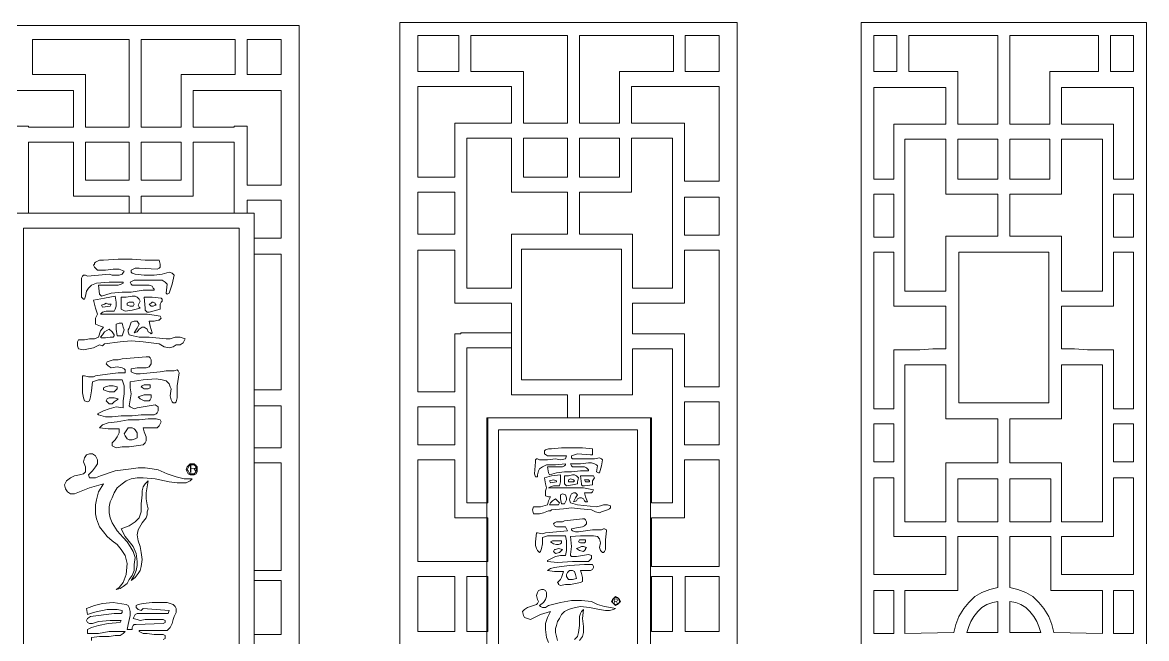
# Model space of a CAD drawing. Extents: x -66030 to 95157, y -13132 to 45879.
# Drawn here: x 32047 to 36445, y 34302 to 36712 of the extents above; entities that cross this region are included whole.
import ezdxf

# ---------------------------------------------------------------- set-up
doc = ezdxf.new("R2010")
doc.units = 0
doc.header["$LTSCALE"] = 100
doc.header["$MEASUREMENT"] = 0
doc.layers.get('0').update_dxf_attribs({"linetype": 'CONTINUOUS'})
doc.styles.add('WMF-Franklin Gothic Medium0', font='framd.ttf')

msp = doc.modelspace()

# ---------------------------------------------------------------- linework, layer by layer
at = {"lineweight": 0}
for points in [[(31808.9, 36700.6), (33129.2, 36700.6), (33129.2, 31868.9), (31808.9, 31868.9), (31808.9, 36700.6)], [(31808.9, 36700.6), (33129.2, 36700.6), (33129.2, 31868.9), (31808.9, 31868.9), (31808.9, 36700.6)], [(33523.7, 36712.3), (34843.9, 36712.3), (34843.9, 31880.6), (33523.7, 31880.6), (33523.7, 36712.3)], [(33523.7, 36712.3), (34843.9, 36712.3), (34843.9, 31880.6), (33523.7, 31880.6), (33523.7, 36712.3)], [(35328.2, 36712.3), (35468.8, 36712.3), (35609.4, 36712.3), (35746.2, 36712.3), (35886.8, 36712.3), (36027.4, 36712.3), (36164.1, 36712.3), (36304.7, 36712.3), (36445.3, 36712.3), (36445.3, 31868.9), (36394.5, 31868.9), (36394.5, 31868.9), (35886.8, 31868.9), (35886.8, 31868.9), (35379, 31868.9), (35379, 31868.9), (35328.2, 31868.9), (35328.2, 36712.3)], [(35328.2, 36712.3), (35468.8, 36712.3), (35609.4, 36712.3), (35746.2, 36712.3), (35886.8, 36712.3), (36027.4, 36712.3), (36164.1, 36712.3), (36304.7, 36712.3), (36445.3, 36712.3), (36445.3, 31868.9), (36394.5, 31868.9), (36394.5, 31868.9), (35886.8, 31868.9), (35886.8, 31868.9), (35379, 31868.9), (35379, 31868.9), (35328.2, 31868.9), (35328.2, 36712.3)], [(32086.3, 36645.9), (32086.3, 36509.2), (32293.3, 36509.2), (32293.3, 36446.7), (32293.3, 36446.7), (32293.3, 36302.2), (32465.1, 36302.2), (32465.1, 36645.9), (32086.3, 36645.9)], [(32512, 36645.9), (32512, 36302.2), (32668.3, 36302.2), (32668.3, 36481.9), (32668.3, 36481.9), (32668.3, 36509.2), (32879.2, 36509.2), (32879.2, 36645.9), (32512, 36645.9)], [(32926, 36645.9), (32926, 36509.2), (33058.9, 36509.2), (33058.9, 36645.9), (32926, 36645.9)], [(33594, 36520.9), (33754.1, 36520.9), (33754.1, 36661.6), (33594, 36661.6), (33594, 36520.9)], [(33594, 36520.9), (33754.1, 36520.9), (33754.1, 36661.6), (33594, 36661.6), (33594, 36520.9)], [(33801, 36661.6), (33801, 36520.9), (34008, 36520.9), (34008, 36462.3), (34008, 36462.3), (34008, 36317.8), (34179.9, 36317.8), (34179.9, 36661.6), (33801, 36661.6)], [(33801, 36661.6), (33801, 36520.9), (34008, 36520.9), (34008, 36462.3), (34008, 36462.3), (34008, 36317.8), (34179.9, 36317.8), (34179.9, 36661.6), (33801, 36661.6)], [(34226.7, 36661.6), (34226.7, 36317.8), (34383, 36317.8), (34383, 36497.5), (34383, 36497.5), (34383, 36520.9), (34593.9, 36520.9), (34593.9, 36661.6), (34226.7, 36661.6)], [(34226.7, 36661.6), (34226.7, 36317.8), (34383, 36317.8), (34383, 36497.5), (34383, 36497.5), (34383, 36520.9), (34593.9, 36520.9), (34593.9, 36661.6), (34226.7, 36661.6)], [(34640.8, 36661.6), (34640.8, 36520.9), (34773.6, 36520.9), (34773.6, 36661.6), (34640.8, 36661.6)], [(34640.8, 36661.6), (34640.8, 36520.9), (34773.6, 36520.9), (34773.6, 36661.6), (34640.8, 36661.6)], [(35379, 36661.6), (35379, 36520.9), (35468.8, 36520.9), (35468.8, 36661.6), (35379, 36661.6)], [(35515.7, 36661.6), (35515.7, 36520.9), (35707.1, 36520.9), (35707.1, 36458.4), (35707.1, 36458.4), (35707.1, 36313.9), (35863.3, 36313.9), (35863.3, 36661.6), (35515.7, 36661.6)], [(36257.8, 36661.6), (36257.8, 36520.9), (36066.4, 36520.9), (36066.4, 36458.4), (36066.4, 36458.4), (36066.4, 36313.9), (35910.2, 36313.9), (35910.2, 36661.6), (36257.8, 36661.6)], [(36394.5, 36520.9), (36394.5, 36661.6), (36304.7, 36661.6), (36304.7, 36520.9), (36394.5, 36520.9)], [(33594, 36106.9), (33738.5, 36106.9), (33738.5, 36317.8), (33785.4, 36317.8), (33785.4, 36317.8), (33961.1, 36317.8), (33961.1, 36462.3), (33594, 36462.3), (33594, 36106.9)], [(33594, 36106.9), (33738.5, 36106.9), (33738.5, 36317.8), (33785.4, 36317.8), (33785.4, 36317.8), (33961.1, 36317.8), (33961.1, 36462.3), (33594, 36462.3), (33594, 36106.9)], [(34773.6, 36462.3), (34429.8, 36462.3), (34429.8, 36317.8), (34590, 36317.8), (34590, 36317.8), (34636.9, 36317.8), (34636.9, 36091.3), (34773.6, 36091.3), (34773.6, 36462.3)], [(34773.6, 36462.3), (34429.8, 36462.3), (34429.8, 36317.8), (34590, 36317.8), (34590, 36317.8), (34636.9, 36317.8), (34636.9, 36091.3), (34773.6, 36091.3), (34773.6, 36462.3)], [(31879.2, 36095.2), (32023.8, 36095.2), (32023.8, 36306.1), (32070.6, 36306.1), (32070.6, 36302.2), (32246.4, 36302.2), (32246.4, 36446.7), (31879.2, 36446.7), (31879.2, 36095.2)], [(33058.9, 36446.7), (32715.1, 36446.7), (32715.1, 36302.2), (32875.3, 36302.2), (32875.3, 36306.1), (32926, 36306.1), (32926, 36075.7), (33058.9, 36075.7), (33058.9, 36446.7)], [(35379, 36458.4), (35379, 36099.1), (35457.1, 36099.1), (35457.1, 36313.9), (35660.2, 36313.9), (35660.2, 36458.4), (35379, 36458.4)], [(36394.5, 36099.1), (36394.5, 36458.4), (36113.3, 36458.4), (36113.3, 36313.9), (36316.4, 36313.9), (36316.4, 36099.1), (36394.5, 36099.1)], [(32070.6, 35966.3), (32465.1, 35966.3), (32465.1, 36032.7), (32246.4, 36032.7), (32246.4, 36095.2), (32246.4, 36095.2), (32246.4, 36243.6), (32070.6, 36243.6), (32070.6, 35966.3)], [(32070.6, 35966.3), (32465.1, 35966.3), (32465.1, 36032.7), (32246.4, 36032.7), (32246.4, 36095.2), (32246.4, 36095.2), (32246.4, 36243.6), (32070.6, 36243.6), (32070.6, 35966.3)], [(32293.3, 36095.2), (32293.3, 36243.6), (32465.1, 36243.6), (32465.1, 36095.2), (32293.3, 36095.2)], [(32512, 35966.3), (32875.3, 35966.3), (32875.3, 36243.6), (32715.1, 36243.6), (32715.1, 36095.2), (32715.1, 36095.2), (32715.1, 36032.7), (32512, 36032.7), (32512, 35966.3)], [(32512, 36106.9), (32512, 36243.6), (32668.3, 36243.6), (32668.3, 36095.2), (32512, 36095.2), (32512, 36106.9), (32512, 36106.9)], [(32512, 35966.3), (32875.3, 35966.3), (32875.3, 36243.6), (32715.1, 36243.6), (32715.1, 36095.2), (32715.1, 36095.2), (32715.1, 36032.7), (32512, 36032.7), (32512, 35966.3)], [(33785.4, 36259.2), (33961.1, 36259.2), (33961.1, 36106.9), (33961.1, 36106.9), (33961.1, 36048.3), (34179.9, 36048.3), (34179.9, 35884.3), (33961.1, 35884.3), (33961.1, 35673.3), (33785.4, 35673.3), (33785.4, 36259.2)], [(33785.4, 36259.2), (33961.1, 36259.2), (33961.1, 36106.9), (33961.1, 36106.9), (33961.1, 36048.3), (34179.9, 36048.3), (34179.9, 35884.3), (33961.1, 35884.3), (33961.1, 35673.3), (33785.4, 35673.3), (33785.4, 36259.2)], [(34008, 36106.9), (34008, 36259.2), (34179.9, 36259.2), (34179.9, 36106.9), (34008, 36106.9)], [(34008, 36106.9), (34008, 36259.2), (34179.9, 36259.2), (34179.9, 36106.9), (34008, 36106.9)], [(34226.7, 36118.6), (34226.7, 36259.2), (34383, 36259.2), (34383, 36106.9), (34226.7, 36106.9), (34226.7, 36118.6), (34226.7, 36118.6)], [(34226.7, 36048.3), (34429.8, 36048.3), (34429.8, 36106.9), (34429.8, 36106.9), (34429.8, 36259.2), (34590, 36259.2), (34590, 35673.3), (34433.8, 35673.3), (34433.8, 35884.3), (34226.7, 35884.3), (34226.7, 36048.3)], [(34226.7, 36118.6), (34226.7, 36259.2), (34383, 36259.2), (34383, 36106.9), (34226.7, 36106.9), (34226.7, 36118.6), (34226.7, 36118.6)], [(34226.7, 36048.3), (34429.8, 36048.3), (34429.8, 36106.9), (34429.8, 36106.9), (34429.8, 36259.2), (34590, 36259.2), (34590, 35673.3), (34433.8, 35673.3), (34433.8, 35884.3), (34226.7, 35884.3), (34226.7, 36048.3)], [(35500.1, 36255.3), (35660.2, 36255.3), (35660.2, 36040.5), (35863.3, 36040.5), (35863.3, 35876.5), (35660.2, 35876.5), (35660.2, 35661.6), (35500.1, 35661.6), (35500.1, 36255.3)], [(35707.1, 36099.1), (35707.1, 36255.3), (35863.3, 36255.3), (35863.3, 36099.1), (35707.1, 36099.1)], [(36066.4, 36099.1), (36066.4, 36255.3), (35910.2, 36255.3), (35910.2, 36099.1), (36066.4, 36099.1)], [(36273.5, 36255.3), (36113.3, 36255.3), (36113.3, 36040.5), (35910.2, 36040.5), (35910.2, 35876.5), (36113.3, 35876.5), (36113.3, 35661.6), (36273.5, 35661.6), (36273.5, 36255.3)], [(36066.4, 36099.1), (36066.4, 36255.3), (35910.2, 36255.3), (35910.2, 36099.1), (36066.4, 36099.1)], [(33594, 35884.3), (33738.5, 35884.3), (33738.5, 36048.3), (33594, 36048.3), (33594, 35884.3)], [(33594, 35884.3), (33738.5, 35884.3), (33738.5, 36048.3), (33594, 36048.3), (33594, 35884.3)], [(34773.6, 36028.8), (34636.9, 36028.8), (34636.9, 35880.4), (34773.6, 35880.4), (34773.6, 36028.8)], [(34773.6, 36028.8), (34636.9, 36028.8), (34636.9, 35880.4), (34773.6, 35880.4), (34773.6, 36028.8)], [(35379, 36040.5), (35379, 35872.5), (35457.1, 35872.5), (35457.1, 36040.5), (35379, 36040.5)], [(36394.5, 35872.5), (36394.5, 36040.5), (36316.4, 36040.5), (36316.4, 35872.5), (36394.5, 35872.5)], [(36394.5, 35872.5), (36394.5, 36040.5), (36316.4, 36040.5), (36316.4, 35872.5), (36394.5, 35872.5)], [(32926, 35966.3), (32953.4, 35966.3), (32953.4, 35868.6), (33058.9, 35868.6), (33058.9, 36017.1), (32926, 36017.1), (32926, 35966.3)], [(32926, 35966.3), (32953.4, 35966.3), (32953.4, 35868.6), (33058.9, 35868.6), (33058.9, 36017.1), (32926, 36017.1), (32926, 35966.3)], [(31988.6, 35966.3), (32953.4, 35966.3), (32953.4, 33548.5), (31988.6, 33548.5), (31988.6, 35966.3)], [(32051.1, 35907.7), (32894.8, 35907.7), (32894.8, 33611), (32051.1, 33611), (32051.1, 35907.7)], [(32953.4, 35806.1), (32953.4, 35274.9), (33058.9, 35274.9), (33058.9, 35806.1), (32953.4, 35806.1)], [(32953.4, 35806.1), (32953.4, 35274.9), (33058.9, 35274.9), (33058.9, 35806.1), (32953.4, 35806.1)], [(33867.4, 35165.6), (34179.9, 35165.6), (34179.9, 35255.4), (33961.1, 35255.4), (33961.1, 35614.8), (33785.4, 35614.8), (33785.4, 35614.8), (33738.5, 35614.8), (33738.5, 35821.8), (33594, 35821.8), (33594, 35267.1), (33738.5, 35267.1), (33738.5, 35493.7), (33761.9, 35493.7), (33761.9, 35497.6), (33961.1, 35497.6), (33961.1, 35439), (33785.4, 35439), (33785.4, 34833.6), (33867.4, 34833.6), (33867.4, 35165.6)], [(33867.4, 35165.6), (34179.9, 35165.6), (34179.9, 35255.4), (33961.1, 35255.4), (33961.1, 35614.8), (33785.4, 35614.8), (33785.4, 35614.8), (33738.5, 35614.8), (33738.5, 35821.8), (33594, 35821.8), (33594, 35267.1), (33738.5, 35267.1), (33738.5, 35493.7), (33761.9, 35493.7), (33761.9, 35497.6), (33961.1, 35497.6), (33961.1, 35439), (33785.4, 35439), (33785.4, 34833.6), (33867.4, 34833.6), (33867.4, 35165.6)], [(34000.2, 35825.7), (34000.2, 35314), (34390.8, 35314), (34390.8, 35825.7), (34000.2, 35825.7)], [(34000.2, 35825.7), (34000.2, 35314), (34390.8, 35314), (34390.8, 35825.7), (34000.2, 35825.7)], [(34773.6, 35821.8), (34636.9, 35821.8), (34636.9, 35614.8), (34617.3, 35614.8), (34617.3, 35614.8), (34433.8, 35614.8), (34433.8, 35493.7), (34590, 35493.7), (34590, 35493.7), (34636.9, 35493.7), (34636.9, 35286.7), (34773.6, 35286.7), (34773.6, 35821.8)], [(34773.6, 35821.8), (34636.9, 35821.8), (34636.9, 35614.8), (34617.3, 35614.8), (34617.3, 35614.8), (34433.8, 35614.8), (34433.8, 35493.7), (34590, 35493.7), (34590, 35493.7), (34636.9, 35493.7), (34636.9, 35286.7), (34773.6, 35286.7), (34773.6, 35821.8)], [(35379, 35814), (35379, 35200.7), (35457.1, 35200.7), (35457.1, 35431.2), (35507.9, 35431.2), (35558.7, 35431.2), (35609.4, 35435.1), (35660.2, 35435.1), (35660.2, 35603), (35500.1, 35603), (35500.1, 35603), (35457.1, 35603), (35457.1, 35814), (35379, 35814)], [(35711, 35224.2), (35711, 35814), (35886.8, 35814), (35886.8, 35814), (36062.5, 35814), (36062.5, 35224.2), (35972.7, 35224.2), (35886.8, 35224.2), (35800.8, 35224.2), (35711, 35224.2)], [(36394.5, 35200.7), (36394.5, 35814), (36316.4, 35814), (36316.4, 35603), (36273.5, 35603), (36273.5, 35603), (36113.3, 35603), (36113.3, 35435.1), (36164.1, 35435.1), (36214.9, 35431.2), (36265.7, 35431.2), (36316.4, 35431.2), (36316.4, 35200.7), (36394.5, 35200.7)], [(32363.6, 35782.7), (32422.2, 35786.6), (32476.9, 35786.6), (32527.6, 35782.7), (32582.3, 35782.7), (32586.2, 35767.1), (32586.2, 35755.4), (32582.3, 35751.5), (32574.5, 35747.6), (32504.2, 35751.5), (32488.6, 35751.5), (32473, 35743.6), (32473, 35739.7), (32473, 35735.8), (32476.9, 35731.9), (32488.6, 35728), (32523.7, 35724.1), (32562.8, 35724.1), (32594, 35728), (32621.4, 35735.8), (32633.1, 35731.9), (32640.9, 35724.1), (32633.1, 35689), (32621.4, 35653.8), (32613.6, 35649.9), (32609.7, 35653.8), (32613.6, 35689), (32605.8, 35696.8), (32594, 35704.6), (32578.4, 35704.6), (32562.8, 35704.6), (32519.8, 35704.6), (32484.7, 35704.6), (32469.1, 35696.8), (32473, 35689), (32476.9, 35685.1), (32484.7, 35685.1), (32496.4, 35685.1), (32519.8, 35685.1), (32543.3, 35685.1), (32555, 35681.2), (32558.9, 35673.3), (32562.8, 35669.4), (32562.8, 35665.5), (32519.8, 35665.5), (32473, 35657.7), (32453.4, 35657.7), (32437.8, 35657.7), (32394.8, 35653.8), (32355.8, 35642.1), (32348, 35649.9), (32344.1, 35685.1), (32410.5, 35685.1), (32422.2, 35685.1), (32433.9, 35689), (32441.7, 35692.9), (32441.7, 35696.8), (32387, 35696.8), (32336.2, 35692.9), (32316.7, 35685.1), (32305, 35673.3), (32297.2, 35661.6), (32293.3, 35642.1), (32289.4, 35630.4), (32285.5, 35630.4), (32281.6, 35634.3), (32277.7, 35638.2), (32277.7, 35649.9), (32277.7, 35712.4), (32281.6, 35720.2), (32285.5, 35724.1), (32293.3, 35724.1), (32301.1, 35720.2), (32344.1, 35724.1), (32387, 35728), (32398.7, 35724.1), (32414.4, 35724.1), (32426.1, 35724.1), (32437.8, 35728), (32445.6, 35739.7), (32426.1, 35747.6), (32402.6, 35747.6), (32371.4, 35743.6), (32340.2, 35743.6), (32328.4, 35755.4), (32324.5, 35763.2), (32328.4, 35767.1), (32328.4, 35771), (32332.3, 35774.9), (32348, 35782.7), (32363.6, 35782.7)], [(32324.5, 35626.5), (32367.5, 35634.3), (32410.5, 35642.1), (32414.4, 35618.7), (32414.4, 35603), (32410.5, 35591.3), (32406.6, 35583.5), (32375.3, 35583.5), (32359.7, 35579.6), (32351.9, 35571.8), (32410.5, 35571.8), (32473, 35571.8), (32504.2, 35571.8), (32535.5, 35571.8), (32562.8, 35567.9), (32586.2, 35564), (32590.1, 35556.2), (32586.2, 35552.3), (32582.3, 35548.4), (32578.4, 35548.4), (32562.8, 35544.4), (32543.3, 35544.4), (32547.2, 35524.9), (32555, 35497.6), (32551.1, 35493.7), (32547.2, 35497.6), (32539.4, 35501.5), (32535.5, 35513.2), (32523.7, 35521), (32515.9, 35521), (32504.2, 35513.2), (32496.4, 35501.5), (32484.7, 35497.6), (32496.4, 35517.1), (32504.2, 35532.7), (32496.4, 35544.4), (32484.7, 35544.4), (32473, 35540.5), (32469.1, 35528.8), (32465.1, 35517.1), (32461.2, 35509.3), (32461.2, 35501.5), (32465.1, 35489.8), (32480.8, 35485.9), (32504.2, 35481.9), (32543.3, 35481.9), (32609.7, 35474.1), (32625.3, 35474.1), (32644.8, 35481.9), (32664.3, 35481.9), (32683.9, 35474.1), (32680, 35466.3), (32676.1, 35458.5), (32664.3, 35450.7), (32648.7, 35450.7), (32637, 35442.9), (32621.4, 35439), (32601.9, 35442.9), (32582.3, 35454.6), (32519.8, 35462.4), (32473, 35466.3), (32430, 35462.4), (32367.5, 35454.6), (32359.7, 35446.8), (32348, 35450.7), (32324.5, 35439), (32305, 35435.1), (32285.5, 35431.2), (32265.9, 35435.1), (32262, 35446.8), (32262, 35454.6), (32262, 35462.4), (32265.9, 35470.2), (32289.4, 35470.2), (32308.9, 35474.1), (32328.4, 35474.1), (32344.1, 35481.9), (32351.9, 35505.4), (32363.6, 35521), (32351.9, 35524.9), (32332.3, 35532.7), (32332.3, 35556.2), (32340.2, 35571.8), (32332.3, 35595.2), (32324.5, 35626.5)], [(32433.9, 35591.3), (32433.9, 35614.8), (32433.9, 35638.2), (32453.4, 35638.2), (32476.9, 35642.1), (32488.6, 35642.1), (32496.4, 35638.2), (32504.2, 35630.4), (32508.1, 35622.6), (32504.2, 35614.8), (32500.3, 35606.9), (32504.2, 35599.1), (32508.1, 35595.2), (32476.9, 35587.4), (32449.5, 35583.5), (32433.9, 35591.3)], [(32523.7, 35638.2), (32555, 35638.2), (32590.1, 35634.3), (32594, 35630.4), (32594, 35622.6), (32590.1, 35618.7), (32586.2, 35610.8), (32586.2, 35591.3), (32543.3, 35579.6), (32535.5, 35579.6), (32531.5, 35583.5), (32527.6, 35587.4), (32527.6, 35595.2), (32523.7, 35638.2)], [(32355.8, 35606.9), (32359.7, 35599.1), (32390.9, 35603), (32394.8, 35610.8), (32383.1, 35610.8), (32375.3, 35614.8), (32367.5, 35610.8), (32355.8, 35606.9)], [(32457.3, 35614.8), (32465.1, 35618.7), (32480.8, 35618.7), (32484.7, 35610.8), (32480.8, 35603), (32469.1, 35603), (32457.3, 35606.9), (32457.3, 35614.8)], [(32543.3, 35610.8), (32551.1, 35614.8), (32555, 35618.7), (32558.9, 35618.7), (32566.7, 35614.8), (32566.7, 35610.8), (32570.6, 35606.9), (32566.7, 35606.9), (32558.9, 35603), (32551.1, 35603), (32547.2, 35606.9), (32547.2, 35606.9), (32543.3, 35610.8)], [(32387, 35513.2), (32398.7, 35501.5), (32406.6, 35489.8), (32406.6, 35485.9), (32402.6, 35481.9), (32398.7, 35481.9), (32390.9, 35481.9), (32371.4, 35478), (32355.8, 35478), (32351.9, 35481.9), (32359.7, 35489.8), (32367.5, 35501.5), (32387, 35513.2)], [(32414.4, 35532.7), (32426.1, 35536.6), (32437.8, 35536.6), (32441.7, 35521), (32445.6, 35509.3), (32441.7, 35497.6), (32437.8, 35485.9), (32418.3, 35485.9), (32414.4, 35513.2), (32414.4, 35532.7)], [(34226.7, 35165.6), (34508, 35165.6), (34508, 34833.6), (34590, 34833.6), (34590, 35435.1), (34433.8, 35435.1), (34433.8, 35255.4), (34226.7, 35255.4), (34226.7, 35165.6)], [(34226.7, 35165.6), (34508, 35165.6), (34508, 34833.6), (34590, 34833.6), (34590, 35435.1), (34433.8, 35435.1), (34433.8, 35255.4), (34226.7, 35255.4), (34226.7, 35165.6)], [(32449.5, 35341.3), (32449.5, 35349.1), (32449.5, 35353.1), (32445.6, 35357), (32437.8, 35360.9), (32418.3, 35364.8), (32394.8, 35360.9), (32383.1, 35368.7), (32375.3, 35376.5), (32379.2, 35384.3), (32390.9, 35388.2), (32402.6, 35392.1), (32422.2, 35392.1), (32437.8, 35396), (32531.5, 35403.8), (32543.3, 35403.8), (32547.2, 35399.9), (32551.1, 35392.1), (32551.1, 35376.5), (32543.3, 35364.8), (32531.5, 35360.9), (32496.4, 35360.9), (32473, 35357), (32473, 35345.2), (32480.8, 35341.3), (32492.5, 35337.4), (32508.1, 35337.4), (32547.2, 35341.3), (32586.2, 35345.2), (32609.7, 35349.1), (32629.2, 35349.1), (32640.9, 35349.1), (32652.6, 35353.1), (32656.5, 35349.1), (32660.4, 35341.3), (32652.6, 35290.6), (32652.6, 35263.2), (32652.6, 35243.7), (32648.7, 35228.1), (32644.8, 35224.2), (32637, 35224.2), (32633.1, 35228.1), (32629.2, 35235.9), (32625.3, 35251.5), (32629.2, 35278.8), (32625.3, 35286.7), (32621.4, 35298.4), (32617.5, 35302.3), (32609.7, 35310.1), (32594, 35314), (32570.6, 35317.9), (32519.8, 35314), (32469.1, 35306.2), (32469.1, 35282.7), (32473, 35259.3), (32469.1, 35235.9), (32465.1, 35212.4), (32469.1, 35208.5), (32476.9, 35204.6), (32484.7, 35200.7), (32496.4, 35204.6), (32566.7, 35216.3), (32578.4, 35208.5), (32578.4, 35192.9), (32574.5, 35185.1), (32570.6, 35181.2), (32562.8, 35177.3), (32555, 35177.3), (32512, 35177.3), (32476.9, 35173.4), (32433.9, 35173.4), (32398.7, 35169.5), (32371.4, 35169.5), (32344.1, 35177.3), (32340.2, 35181.2), (32363.6, 35192.9), (32387, 35200.7), (32414.4, 35208.5), (32441.7, 35204.6), (32441.7, 35232), (32445.6, 35259.3), (32445.6, 35290.6), (32437.8, 35314), (32410.5, 35314), (32375.3, 35314), (32344.1, 35314), (32320.6, 35306.2), (32316.7, 35271), (32312.8, 35247.6), (32308.9, 35232), (32301.1, 35228.1), (32289.4, 35232), (32285.5, 35243.7), (32281.6, 35263.2), (32281.6, 35282.7), (32281.6, 35329.6), (32289.4, 35329.6), (32305, 35325.7), (32316.7, 35325.7), (32324.5, 35325.7), (32332.3, 35329.6), (32359.7, 35333.5), (32390.9, 35337.4), (32422.2, 35341.3), (32449.5, 35341.3)], [(35660.2, 35372.6), (35500.1, 35372.6), (35500.1, 34759.3), (35660.2, 34759.3), (35660.2, 34954.6), (35660.2, 34954.6), (35660.2, 34989.8), (35863.3, 34989.8), (35863.3, 35161.7), (35660.2, 35161.7), (35660.2, 35372.6)], [(36113.3, 35372.6), (36273.5, 35372.6), (36273.5, 34759.3), (36113.3, 34759.3), (36113.3, 34954.6), (36113.3, 34954.6), (36113.3, 34989.8), (35910.2, 34989.8), (35910.2, 35161.7), (36113.3, 35161.7), (36113.3, 35372.6)], [(32363.6, 35282.7), (32371.4, 35286.7), (32387, 35290.6), (32402.6, 35290.6), (32418.3, 35286.7), (32418.3, 35278.8), (32410.5, 35271), (32406.6, 35267.1), (32394.8, 35267.1), (32387, 35267.1), (32375.3, 35271), (32363.6, 35274.9), (32363.6, 35282.7)], [(32512, 35286.7), (32523.7, 35278.8), (32531.5, 35278.8), (32539.4, 35278.8), (32547.2, 35282.7), (32547.2, 35286.7), (32547.2, 35294.5), (32523.7, 35294.5), (32515.9, 35290.6), (32512, 35286.7)], [(32375.3, 35232), (32379.2, 35239.8), (32387, 35243.7), (32406.6, 35243.7), (32422.2, 35239.8), (32418.3, 35235.9), (32406.6, 35228.1), (32398.7, 35220.2), (32387, 35220.2), (32375.3, 35232)], [(32500.3, 35247.6), (32512, 35251.5), (32523.7, 35255.4), (32539.4, 35255.4), (32551.1, 35255.4), (32551.1, 35243.7), (32547.2, 35235.9), (32543.3, 35232), (32535.5, 35232), (32523.7, 35232), (32515.9, 35235.9), (32508.1, 35239.8), (32500.3, 35247.6)], [(32953.4, 35212.4), (32953.4, 35048.4), (33058.9, 35048.4), (33058.9, 35212.4), (32953.4, 35212.4)], [(32953.4, 35212.4), (32953.4, 35048.4), (33058.9, 35048.4), (33058.9, 35212.4), (32953.4, 35212.4)], [(33594, 35060.1), (33738.5, 35060.1), (33738.5, 35208.5), (33594, 35208.5), (33594, 35060.1)], [(33594, 35060.1), (33738.5, 35060.1), (33738.5, 35208.5), (33594, 35208.5), (33594, 35060.1)], [(34773.6, 35228.1), (34636.9, 35228.1), (34636.9, 35060.1), (34773.6, 35060.1), (34773.6, 35228.1)], [(34773.6, 35228.1), (34636.9, 35228.1), (34636.9, 35060.1), (34773.6, 35060.1), (34773.6, 35228.1)], [(32348, 35126.5), (32359.7, 35138.2), (32383.1, 35146), (32418.3, 35149.9), (32461.2, 35157.8), (32504.2, 35157.8), (32539.4, 35161.7), (32570.6, 35161.7), (32586.2, 35157.8), (32590.1, 35149.9), (32586.2, 35142.1), (32582.3, 35134.3), (32574.5, 35126.5), (32519.8, 35126.5), (32523.7, 35110.9), (32531.5, 35091.4), (32531.5, 35083.5), (32531.5, 35075.7), (32527.6, 35067.9), (32519.8, 35060.1), (32465.1, 35052.3), (32437.8, 35052.3), (32414.4, 35048.4), (32406.6, 35052.3), (32398.7, 35056.2), (32398.7, 35060.1), (32398.7, 35067.9), (32410.5, 35079.6), (32418.3, 35091.4), (32426.1, 35107), (32426.1, 35122.6), (32383.1, 35122.6), (32348, 35126.5)], [(33863.5, 35165.6), (34504.1, 35165.6), (34504.1, 33431.3), (33863.5, 33431.3), (33863.5, 35165.6)], [(35379, 35142.1), (35379, 34993.7), (35457.1, 34993.7), (35457.1, 35142.1), (35379, 35142.1)], [(36394.5, 34993.7), (36394.5, 35142.1), (36316.4, 35142.1), (36316.4, 34993.7), (36394.5, 34993.7)], [(32461.2, 35126.5), (32469.1, 35126.5), (32476.9, 35126.5), (32484.7, 35122.6), (32488.6, 35118.7), (32496.4, 35107), (32496.4, 35087.4), (32488.6, 35083.5), (32476.9, 35079.6), (32465.1, 35079.6), (32457.3, 35083.5), (32449.5, 35095.3), (32445.6, 35103.1), (32453.4, 35114.8), (32461.2, 35126.5)], [(33910.4, 35118.7), (34453.3, 35118.7), (34453.3, 33478.2), (33910.4, 33478.2), (33910.4, 35118.7)], [(32305, 34942.9), (32308.9, 34931.2), (32316.7, 34931.2), (32332.3, 34931.2), (32351.9, 34939), (32410.5, 34958.5), (32473, 34966.4), (32500.3, 34970.3), (32527.6, 34970.3), (32555, 34966.4), (32578.4, 34962.5), (32613.6, 34946.8), (32648.7, 34935.1), (32680, 34927.3), (32711.2, 34927.3), (32703.4, 34919.5), (32695.6, 34915.6), (32687.8, 34911.7), (32676.1, 34911.7), (32652.6, 34911.7), (32621.4, 34915.6), (32566.7, 34927.3), (32519.8, 34931.2), (32496.4, 34931.2), (32473, 34927.3), (32453.4, 34919.5), (32437.8, 34907.8), (32418.3, 34892.1), (32406.6, 34872.6), (32398.7, 34853.1), (32390.9, 34837.5), (32387, 34817.9), (32387, 34794.5), (32390.9, 34775), (32398.7, 34755.4), (32418.3, 34724.2), (32441.7, 34696.9), (32457.3, 34681.2), (32469.1, 34661.7), (32480.8, 34642.2), (32488.6, 34618.7), (32484.7, 34591.4), (32484.7, 34568), (32476.9, 34548.4), (32465.1, 34532.8), (32457.3, 34517.2), (32441.7, 34505.5), (32430, 34497.6), (32414.4, 34493.7), (32426.1, 34501.6), (32441.7, 34521.1), (32453.4, 34552.3), (32457.3, 34595.3), (32449.5, 34626.5), (32433.9, 34650), (32418.3, 34669.5), (32398.7, 34685.1), (32379.2, 34700.8), (32363.6, 34720.3), (32348, 34739.8), (32336.2, 34771.1), (32332.3, 34790.6), (32332.3, 34810.1), (32332.3, 34825.7), (32336.2, 34845.3), (32344.1, 34876.5), (32363.6, 34907.8), (32308.9, 34892.1), (32250.3, 34868.7), (32234.7, 34868.7), (32223, 34876.5), (32215.2, 34888.2), (32211.3, 34903.9), (32219.1, 34919.5), (32234.7, 34931.2), (32250.3, 34939), (32269.8, 34942.9), (32285.5, 34946.8), (32293.3, 34954.6), (32293.3, 34962.5), (32293.3, 34974.2), (32285.5, 34993.7), (32289.4, 35009.3), (32297.2, 35021), (32308.9, 35025), (32320.6, 35025), (32332.3, 35017.1), (32336.2, 35009.3), (32340.2, 35001.5), (32340.2, 34985.9), (32332.3, 34974.2), (32320.6, 34958.5), (32305, 34942.9)], [(34117.4, 35044.5), (34156.4, 35048.4), (34199.4, 35048.4), (34238.5, 35048.4), (34277.5, 35044.5), (34277.5, 35032.8), (34277.5, 35025), (34277.5, 35021), (34269.7, 35021), (34218.9, 35025), (34207.2, 35021), (34195.5, 35017.1), (34195.5, 35013.2), (34195.5, 35009.3), (34199.4, 35005.4), (34207.2, 35005.4), (34234.5, 35005.4), (34261.9, 35005.4), (34285.3, 35005.4), (34304.9, 35009.3), (34312.7, 35005.4), (34316.6, 35001.5), (34312.7, 34978.1), (34304.9, 34950.7), (34300.9, 34950.7), (34293.1, 34954.6), (34297, 34978.1), (34293.1, 34982), (34285.3, 34985.9), (34273.6, 34989.8), (34261.9, 34989.8), (34230.6, 34985.9), (34203.3, 34985.9), (34191.6, 34985.9), (34195.5, 34978.1), (34199.4, 34974.2), (34203.3, 34974.2), (34211.1, 34974.2), (34230.6, 34974.2), (34246.3, 34974.2), (34254.1, 34970.3), (34258, 34966.4), (34261.9, 34962.5), (34261.9, 34958.5), (34230.6, 34958.5), (34195.5, 34954.6), (34183.8, 34954.6), (34168.1, 34954.6), (34136.9, 34950.7), (34109.6, 34942.9), (34105.7, 34950.7), (34101.7, 34974.2), (34148.6, 34974.2), (34160.3, 34974.2), (34168.1, 34978.1), (34172.1, 34982), (34172.1, 34985.9), (34133, 34982), (34097.8, 34982), (34082.2, 34974.2), (34070.5, 34966.4), (34066.6, 34958.5), (34062.7, 34942.9), (34062.7, 34935.1), (34054.9, 34935.1), (34051, 34946.8), (34054.9, 34993.7), (34054.9, 35001.5), (34058.8, 35005.4), (34062.7, 35005.4), (34070.5, 35001.5), (34101.7, 35001.5), (34133, 35005.4), (34152.5, 35001.5), (34172.1, 35005.4), (34176, 35017.1), (34144.7, 35017.1), (34101.7, 35017.1), (34090, 35025), (34090, 35036.7), (34093.9, 35040.6), (34105.7, 35044.5), (34117.4, 35044.5)], [(32711.2, 34985.9), (32719, 34985.9), (32726.8, 34978.1), (32730.7, 34974.2), (32730.7, 34962.5), (32730.7, 34954.6), (32726.8, 34946.8), (32719, 34942.9), (32711.2, 34942.9), (32703.4, 34942.9), (32695.6, 34946.8), (32691.7, 34954.6), (32687.8, 34962.5), (32691.7, 34974.2), (32695.6, 34978.1), (32703.4, 34985.9), (32711.2, 34985.9)], [(32711.2, 34982), (32719, 34982), (32722.9, 34978.1), (32726.8, 34970.3), (32726.8, 34962.5), (32726.8, 34958.5), (32722.9, 34950.7), (32719, 34946.8), (32711.2, 34946.8), (32703.4, 34946.8), (32699.5, 34950.7), (32695.6, 34958.5), (32691.7, 34962.5), (32695.6, 34970.3), (32699.5, 34978.1), (32703.4, 34982), (32711.2, 34982)], [(32953.4, 34989.8), (32953.4, 34568), (33058.9, 34568), (33058.9, 34989.8), (32953.4, 34989.8)], [(32953.4, 34989.8), (32953.4, 34568), (33058.9, 34568), (33058.9, 34989.8), (32953.4, 34989.8)], [(33867.4, 34603.1), (33867.4, 34775), (33777.5, 34775), (33777.5, 34775), (33738.5, 34775), (33738.5, 35001.5), (33594, 35001.5), (33594, 34603.1), (33867.4, 34603.1)], [(33867.4, 34603.1), (33867.4, 34775), (33777.5, 34775), (33777.5, 34775), (33738.5, 34775), (33738.5, 35001.5), (33594, 35001.5), (33594, 34603.1), (33867.4, 34603.1)], [(34508, 34775), (34508, 34583.6), (34773.6, 34583.6), (34773.6, 35001.5), (34636.9, 35001.5), (34636.9, 34775), (34597.8, 34775), (34597.8, 34775), (34508, 34775)], [(34508, 34775), (34508, 34583.6), (34773.6, 34583.6), (34773.6, 35001.5), (34636.9, 35001.5), (34636.9, 34775), (34597.8, 34775), (34597.8, 34775), (34508, 34775)], [(34090, 34931.2), (34117.4, 34939), (34152.5, 34942.9), (34152.5, 34915.6), (34148.6, 34900), (34125.2, 34900), (34113.5, 34896.1), (34105.7, 34892.1), (34148.6, 34892.1), (34195.5, 34892.1), (34242.4, 34892.1), (34281.4, 34884.3), (34277.5, 34876.5), (34273.6, 34872.6), (34261.9, 34872.6), (34246.3, 34872.6), (34250.2, 34857), (34258, 34837.5), (34254.1, 34837.5), (34250.2, 34837.5), (34246.3, 34841.4), (34242.4, 34849.2), (34234.5, 34853.1), (34226.7, 34853.1), (34218.9, 34849.2), (34215, 34841.4), (34203.3, 34837.5), (34211.1, 34853.1), (34218.9, 34864.8), (34211.1, 34872.6), (34203.3, 34872.6), (34195.5, 34868.7), (34191.6, 34860.9), (34187.7, 34845.3), (34191.6, 34833.6), (34218.9, 34825.7), (34293.1, 34817.9), (34308.8, 34821.8), (34320.5, 34825.7), (34336.1, 34825.7), (34347.8, 34821.8), (34347.8, 34814), (34343.9, 34810.1), (34336.1, 34806.2), (34324.4, 34802.3), (34312.7, 34798.4), (34304.9, 34794.5), (34289.2, 34798.4), (34273.6, 34806.2), (34230.6, 34810.1), (34195.5, 34814), (34164.2, 34810.1), (34117.4, 34806.2), (34113.5, 34802.3), (34105.7, 34802.3), (34086.1, 34794.5), (34070.5, 34790.6), (34058.8, 34790.6), (34047.1, 34790.6), (34043.2, 34806.2), (34047.1, 34817.9), (34074.4, 34817.9), (34101.7, 34825.7), (34105.7, 34841.4), (34113.5, 34857), (34105.7, 34857), (34093.9, 34860.9), (34093.9, 34880.4), (34097.8, 34892.1), (34093.9, 34907.8), (34090, 34931.2)], [(34109.6, 34919.5), (34113.5, 34911.7), (34136.9, 34915.6), (34136.9, 34919.5), (34125.2, 34923.4), (34109.6, 34919.5)], [(34168.1, 34907.8), (34168.1, 34923.4), (34168.1, 34939), (34183.8, 34939), (34199.4, 34942.9), (34207.2, 34942.9), (34215, 34939), (34218.9, 34935.1), (34222.8, 34931.2), (34218.9, 34915.6), (34218.9, 34907.8), (34199.4, 34903.9), (34176, 34900), (34168.1, 34907.8)], [(34183.8, 34923.4), (34191.6, 34927.3), (34203.3, 34923.4), (34207.2, 34919.5), (34203.3, 34915.6), (34191.6, 34915.6), (34183.8, 34915.6), (34183.8, 34923.4)], [(34230.6, 34939), (34258, 34939), (34281.4, 34939), (34285.3, 34931.2), (34277.5, 34919.5), (34277.5, 34903.9), (34246.3, 34900), (34242.4, 34900), (34238.5, 34900), (34234.5, 34903.9), (34234.5, 34907.8), (34230.6, 34939)], [(34246.3, 34923.4), (34254.1, 34923.4), (34261.9, 34923.4), (34265.8, 34919.5), (34265.8, 34919.5), (34265.8, 34915.6), (34258, 34915.6), (34250.2, 34915.6), (34246.3, 34923.4)], [(35379, 34931.2), (35379, 34552.3), (35660.2, 34552.3), (35660.2, 34700.8), (35492.3, 34700.8), (35492.3, 34700.8), (35457.1, 34700.8), (35457.1, 34931.2), (35379, 34931.2)], [(35863.3, 34759.3), (35707.1, 34759.3), (35707.1, 34927.3), (35863.3, 34927.3), (35863.3, 34759.3)], [(35910.2, 34759.3), (36070.4, 34759.3), (36070.4, 34927.3), (35910.2, 34927.3), (35910.2, 34759.3)], [(36394.5, 34552.3), (36394.5, 34931.2), (36316.4, 34931.2), (36316.4, 34700.8), (36281.3, 34700.8), (36281.3, 34700.8), (36113.3, 34700.8), (36113.3, 34552.3), (36394.5, 34552.3)], [(32539.4, 34919.5), (32527.6, 34907.8), (32519.8, 34896.1), (32515.9, 34880.4), (32515.9, 34864.8), (32512, 34829.7), (32512, 34798.4), (32508.1, 34786.7), (32504.2, 34775), (32496.4, 34767.2), (32488.6, 34759.3), (32465.1, 34743.7), (32433.9, 34732), (32449.5, 34700.8), (32480.8, 34661.7), (32492.5, 34634.4), (32496.4, 34603.1), (32496.4, 34587.5), (32492.5, 34568), (32484.7, 34548.4), (32473, 34528.9), (32488.6, 34540.6), (32500.3, 34556.2), (32508.1, 34568), (32512, 34583.6), (32515.9, 34610.9), (32512, 34638.3), (32508.1, 34661.7), (32500.3, 34685.1), (32496.4, 34708.6), (32500.3, 34728.1), (32515.9, 34755.4), (32531.5, 34775), (32535.5, 34786.7), (32535.5, 34798.4), (32539.4, 34810.1), (32535.5, 34825.7), (32531.5, 34849.2), (32531.5, 34872.6), (32535.5, 34896.1), (32539.4, 34919.5)], [(34133, 34849.2), (34140.8, 34841.4), (34148.6, 34833.6), (34144.7, 34825.7), (34136.9, 34825.7), (34121.3, 34825.7), (34109.6, 34825.7), (34109.6, 34825.7), (34113.5, 34833.6), (34121.3, 34841.4), (34133, 34849.2)], [(34152.5, 34864.8), (34160.3, 34868.7), (34172.1, 34864.8), (34176, 34853.1), (34176, 34845.3), (34172.1, 34837.5), (34168.1, 34829.7), (34156.4, 34829.7), (34152.5, 34849.2), (34152.5, 34864.8)], [(34179.9, 34724.2), (34176, 34732), (34172.1, 34739.8), (34156.4, 34739.8), (34136.9, 34739.8), (34129.1, 34743.7), (34125.2, 34751.5), (34129.1, 34755.4), (34136.9, 34759.3), (34144.7, 34759.3), (34160.3, 34759.3), (34168.1, 34763.3), (34238.5, 34771.1), (34246.3, 34771.1), (34250.2, 34767.2), (34254.1, 34759.3), (34254.1, 34751.5), (34246.3, 34743.7), (34238.5, 34739.8), (34215, 34735.9), (34195.5, 34732), (34195.5, 34728.1), (34199.4, 34724.2), (34211.1, 34720.3), (34222.8, 34720.3), (34250.2, 34724.2), (34277.5, 34728.1), (34293.1, 34728.1), (34312.7, 34728.1), (34320.5, 34732), (34324.4, 34732), (34332.2, 34728.1), (34332.2, 34724.2), (34328.3, 34689), (34328.3, 34665.6), (34328.3, 34650), (34324.4, 34642.2), (34320.5, 34638.3), (34316.6, 34638.3), (34312.7, 34642.2), (34308.8, 34646.1), (34304.9, 34657.8), (34308.8, 34677.3), (34304.9, 34692.9), (34297, 34700.8), (34281.4, 34704.7), (34265.8, 34704.7), (34230.6, 34704.7), (34191.6, 34700.8), (34195.5, 34661.7), (34191.6, 34630.4), (34191.6, 34626.5), (34195.5, 34622.6), (34203.3, 34622.6), (34215, 34622.6), (34261.9, 34630.4), (34273.6, 34626.5), (34273.6, 34614.8), (34269.7, 34610.9), (34265.8, 34607), (34261.9, 34603.1), (34254.1, 34603.1), (34226.7, 34603.1), (34199.4, 34603.1), (34140.8, 34599.2), (34101.7, 34603.1), (34101.7, 34607), (34117.4, 34614.8), (34133, 34622.6), (34152.5, 34626.5), (34172.1, 34626.5), (34176, 34646.1), (34176, 34665.6), (34176, 34685.1), (34172.1, 34704.7), (34148.6, 34704.7), (34125.2, 34704.7), (34101.7, 34704.7), (34082.2, 34696.9), (34082.2, 34673.4), (34078.3, 34653.9), (34074.4, 34642.2), (34070.5, 34638.3), (34062.7, 34646.1), (34058.8, 34653.9), (34054.9, 34665.6), (34054.9, 34681.2), (34058.8, 34716.4), (34062.7, 34716.4), (34082.2, 34712.5), (34093.9, 34716.4), (34136.9, 34720.3), (34179.9, 34724.2)], [(34113.5, 34681.2), (34121.3, 34685.1), (34133, 34685.1), (34144.7, 34685.1), (34156.4, 34685.1), (34156.4, 34677.3), (34152.5, 34673.4), (34144.7, 34669.5), (34136.9, 34669.5), (34125.2, 34673.4), (34113.5, 34681.2)], [(34215, 34653.9), (34226.7, 34657.8), (34234.5, 34661.7), (34242.4, 34661.7), (34254.1, 34657.8), (34250.2, 34653.9), (34250.2, 34650), (34246.3, 34646.1), (34242.4, 34642.2), (34226.7, 34646.1), (34215, 34653.9)], [(34222.8, 34681.2), (34230.6, 34677.3), (34238.5, 34677.3), (34246.3, 34677.3), (34250.2, 34681.2), (34250.2, 34681.2), (34250.2, 34689), (34230.6, 34689), (34226.7, 34689), (34222.8, 34681.2)], [(35691.5, 34325.8), (35699.3, 34357), (35711, 34388.3), (35730.5, 34419.5), (35750.1, 34443), (35773.5, 34466.4), (35800.8, 34482), (35832.1, 34493.7), (35863.3, 34501.6), (35863.3, 34700.8), (35707.1, 34700.8), (35707.1, 34489.8), (35660.2, 34489.8), (35660.2, 34489.8), (35500.1, 34489.8), (35500.1, 34321.9), (35691.5, 34325.8)], [(35691.5, 34325.8), (35699.3, 34357), (35711, 34388.3), (35730.5, 34419.5), (35750.1, 34443), (35773.5, 34466.4), (35800.8, 34482), (35832.1, 34493.7), (35863.3, 34501.6), (35863.3, 34700.8), (35707.1, 34700.8), (35707.1, 34489.8), (35660.2, 34489.8), (35660.2, 34489.8), (35500.1, 34489.8), (35500.1, 34321.9), (35691.5, 34325.8)], [(35910.2, 34501.6), (35941.5, 34493.7), (35972.7, 34482), (36000, 34466.4), (36023.5, 34443), (36043, 34419.5), (36062.5, 34388.3), (36074.3, 34357), (36082.1, 34325.8), (36273.5, 34321.9), (36273.5, 34489.8), (36113.3, 34489.8), (36113.3, 34489.8), (36070.4, 34489.8), (36070.4, 34700.8), (35910.2, 34700.8), (35910.2, 34501.6)], [(34125.2, 34642.2), (34129.1, 34650), (34133, 34650), (34144.7, 34653.9), (34160.3, 34650), (34148.6, 34638.3), (34133, 34634.4), (34125.2, 34642.2)], [(34101.7, 34568), (34113.5, 34575.8), (34129.1, 34579.7), (34156.4, 34583.6), (34187.7, 34587.5), (34246.3, 34591.4), (34277.5, 34591.4), (34281.4, 34583.6), (34281.4, 34579.7), (34277.5, 34571.9), (34269.7, 34568), (34230.6, 34568), (34234.5, 34556.2), (34238.5, 34540.6), (34238.5, 34536.7), (34238.5, 34528.9), (34238.5, 34525), (34230.6, 34521.1), (34191.6, 34513.3), (34172.1, 34513.3), (34152.5, 34509.4), (34144.7, 34513.3), (34144.7, 34517.2), (34140.8, 34521.1), (34144.7, 34525), (34152.5, 34532.8), (34156.4, 34540.6), (34160.3, 34552.3), (34164.2, 34564), (34129.1, 34564), (34101.7, 34568)], [(32953.4, 34528.9), (32953.4, 34318), (33058.9, 34318), (33058.9, 34528.9), (32953.4, 34528.9)], [(32953.4, 34528.9), (32953.4, 34318), (33058.9, 34318), (33058.9, 34528.9), (32953.4, 34528.9)], [(33594, 34329.7), (33738.5, 34329.7), (33738.5, 34544.5), (33594, 34544.5), (33594, 34329.7)], [(33594, 34329.7), (33738.5, 34329.7), (33738.5, 34544.5), (33594, 34544.5), (33594, 34329.7)], [(33867.4, 34329.7), (33867.4, 34544.5), (33785.4, 34544.5), (33785.4, 34329.7), (33867.4, 34329.7)], [(33867.4, 34329.7), (33867.4, 34544.5), (33785.4, 34544.5), (33785.4, 34329.7), (33867.4, 34329.7)], [(34187.7, 34568), (34199.4, 34568), (34207.2, 34564), (34211.1, 34552.3), (34215, 34536.7), (34199.4, 34532.8), (34183.8, 34532.8), (34176, 34544.5), (34176, 34552.3), (34179.9, 34560.1), (34187.7, 34568)], [(34508, 34544.5), (34508, 34329.7), (34590, 34329.7), (34590, 34544.5), (34508, 34544.5)], [(34508, 34544.5), (34508, 34329.7), (34590, 34329.7), (34590, 34544.5), (34508, 34544.5)], [(34773.6, 34544.5), (34640.8, 34544.5), (34640.8, 34329.7), (34773.6, 34329.7), (34773.6, 34544.5)], [(34773.6, 34544.5), (34640.8, 34544.5), (34640.8, 34329.7), (34773.6, 34329.7), (34773.6, 34544.5)], [(35379, 34489.8), (35379, 34321.9), (35457.1, 34321.9), (35457.1, 34489.8), (35379, 34489.8)], [(36394.5, 34321.9), (36394.5, 34489.8), (36316.4, 34489.8), (36316.4, 34321.9), (36394.5, 34321.9)], [(34367.4, 34466.4), (34375.2, 34462.5), (34379.1, 34458.6), (34383, 34454.7), (34386.9, 34446.9), (34383, 34443), (34379.1, 34439.1), (34375.2, 34435.2), (34367.4, 34431.2), (34363.4, 34435.2), (34359.5, 34439.1), (34355.6, 34443), (34351.7, 34446.9), (34355.6, 34454.7), (34359.5, 34458.6), (34363.4, 34462.5), (34367.4, 34466.4)], [(34367.4, 34462.5), (34379.1, 34458.6), (34383, 34446.9), (34379.1, 34439.1), (34367.4, 34435.2), (34359.5, 34439.1), (34355.6, 34446.9), (34359.5, 34458.6), (34367.4, 34462.5)], [(35742.3, 34325.8), (35750.1, 34349.2), (35757.9, 34368.7), (35769.6, 34388.3), (35785.2, 34407.8), (35800.8, 34423.4), (35820.4, 34435.2), (35843.8, 34443), (35863.3, 34446.9), (35863.3, 34325.8), (35742.3, 34325.8)], [(35910.2, 34446.9), (35933.6, 34443), (35953.2, 34435.2), (35972.7, 34423.4), (35988.3, 34407.8), (36004, 34388.3), (36015.7, 34368.7), (36023.5, 34349.2), (36031.3, 34325.8), (35910.2, 34325.8), (35910.2, 34446.9)]]:
    msp.add_lwpolyline(points, close=True, dxfattribs=at)
for points in [[(32086.3, 36645.9), (32086.3, 36509.2), (32293.3, 36509.2), (32293.3, 36446.7), (32293.3, 36446.7), (32293.3, 36302.2), (32465.1, 36302.2), (32465.1, 36645.9), (32086.3, 36645.9)], [(32512, 36645.9), (32512, 36302.2), (32668.3, 36302.2), (32668.3, 36481.9), (32668.3, 36481.9), (32668.3, 36509.2), (32879.2, 36509.2), (32879.2, 36645.9), (32512, 36645.9)], [(32926, 36645.9), (32926, 36509.2), (33058.9, 36509.2), (33058.9, 36645.9), (32926, 36645.9)], [(35379, 36661.6), (35379, 36520.9), (35468.8, 36520.9), (35468.8, 36661.6), (35379, 36661.6)], [(35515.7, 36661.6), (35515.7, 36520.9), (35707.1, 36520.9), (35707.1, 36458.4), (35707.1, 36458.4), (35707.1, 36313.9), (35863.3, 36313.9), (35863.3, 36661.6), (35515.7, 36661.6)], [(36257.8, 36661.6), (36257.8, 36520.9), (36066.4, 36520.9), (36066.4, 36458.4), (36066.4, 36458.4), (36066.4, 36313.9), (35910.2, 36313.9), (35910.2, 36661.6), (36257.8, 36661.6)], [(36394.5, 36520.9), (36394.5, 36661.6), (36304.7, 36661.6), (36304.7, 36520.9), (36394.5, 36520.9)], [(31879.2, 36095.2), (32023.8, 36095.2), (32023.8, 36306.1), (32070.6, 36306.1), (32070.6, 36302.2), (32246.4, 36302.2), (32246.4, 36446.7), (31879.2, 36446.7), (31879.2, 36095.2)], [(33058.9, 36446.7), (32715.1, 36446.7), (32715.1, 36302.2), (32875.3, 36302.2), (32875.3, 36306.1), (32926, 36306.1), (32926, 36075.7), (33058.9, 36075.7), (33058.9, 36446.7)], [(35379, 36458.4), (35379, 36099.1), (35457.1, 36099.1), (35457.1, 36313.9), (35660.2, 36313.9), (35660.2, 36458.4), (35379, 36458.4)], [(36394.5, 36099.1), (36394.5, 36458.4), (36113.3, 36458.4), (36113.3, 36313.9), (36316.4, 36313.9), (36316.4, 36099.1), (36394.5, 36099.1)], [(32293.3, 36095.2), (32293.3, 36243.6), (32465.1, 36243.6), (32465.1, 36095.2), (32293.3, 36095.2)], [(32512, 36106.9), (32512, 36243.6), (32668.3, 36243.6), (32668.3, 36095.2), (32512, 36095.2), (32512, 36106.9), (32512, 36106.9)], [(35500.1, 36255.3), (35660.2, 36255.3), (35660.2, 36040.5), (35863.3, 36040.5), (35863.3, 35876.5), (35660.2, 35876.5), (35660.2, 35661.6), (35500.1, 35661.6), (35500.1, 36255.3)], [(35707.1, 36099.1), (35707.1, 36255.3), (35863.3, 36255.3), (35863.3, 36099.1), (35707.1, 36099.1)], [(36273.5, 36255.3), (36113.3, 36255.3), (36113.3, 36040.5), (35910.2, 36040.5), (35910.2, 35876.5), (36113.3, 35876.5), (36113.3, 35661.6), (36273.5, 35661.6), (36273.5, 36255.3)], [(35379, 36040.5), (35379, 35872.5), (35457.1, 35872.5), (35457.1, 36040.5), (35379, 36040.5)], [(35379, 35814), (35379, 35200.7), (35457.1, 35200.7), (35457.1, 35431.2), (35507.9, 35431.2), (35558.7, 35431.2), (35609.4, 35435.1), (35660.2, 35435.1), (35660.2, 35603), (35500.1, 35603), (35500.1, 35603), (35457.1, 35603), (35457.1, 35814), (35379, 35814)], [(35711, 35224.2), (35711, 35814), (35886.8, 35814), (35886.8, 35814), (36062.5, 35814), (36062.5, 35224.2), (35972.7, 35224.2), (35886.8, 35224.2), (35800.8, 35224.2), (35711, 35224.2)], [(36394.5, 35200.7), (36394.5, 35814), (36316.4, 35814), (36316.4, 35603), (36273.5, 35603), (36273.5, 35603), (36113.3, 35603), (36113.3, 35435.1), (36164.1, 35435.1), (36214.9, 35431.2), (36265.7, 35431.2), (36316.4, 35431.2), (36316.4, 35200.7), (36394.5, 35200.7)], [(35660.2, 35372.6), (35500.1, 35372.6), (35500.1, 34759.3), (35660.2, 34759.3), (35660.2, 34954.6), (35660.2, 34954.6), (35660.2, 34989.8), (35863.3, 34989.8), (35863.3, 35161.7), (35660.2, 35161.7), (35660.2, 35372.6)], [(36113.3, 35372.6), (36273.5, 35372.6), (36273.5, 34759.3), (36113.3, 34759.3), (36113.3, 34954.6), (36113.3, 34954.6), (36113.3, 34989.8), (35910.2, 34989.8), (35910.2, 35161.7), (36113.3, 35161.7), (36113.3, 35372.6)], [(35379, 35142.1), (35379, 34993.7), (35457.1, 34993.7), (35457.1, 35142.1), (35379, 35142.1)], [(36394.5, 34993.7), (36394.5, 35142.1), (36316.4, 35142.1), (36316.4, 34993.7), (36394.5, 34993.7)], [(35379, 34931.2), (35379, 34552.3), (35660.2, 34552.3), (35660.2, 34700.8), (35492.3, 34700.8), (35492.3, 34700.8), (35457.1, 34700.8), (35457.1, 34931.2), (35379, 34931.2)], [(35863.3, 34759.3), (35707.1, 34759.3), (35707.1, 34927.3), (35863.3, 34927.3), (35863.3, 34759.3)], [(35910.2, 34759.3), (36070.4, 34759.3), (36070.4, 34927.3), (35910.2, 34927.3), (35910.2, 34759.3)], [(36394.5, 34552.3), (36394.5, 34931.2), (36316.4, 34931.2), (36316.4, 34700.8), (36281.3, 34700.8), (36281.3, 34700.8), (36113.3, 34700.8), (36113.3, 34552.3), (36394.5, 34552.3)], [(35910.2, 34501.6), (35941.5, 34493.7), (35972.7, 34482), (36000, 34466.4), (36023.5, 34443), (36043, 34419.5), (36062.5, 34388.3), (36074.3, 34357), (36082.1, 34325.8), (36273.5, 34321.9), (36273.5, 34489.8), (36113.3, 34489.8), (36113.3, 34489.8), (36070.4, 34489.8), (36070.4, 34700.8), (35910.2, 34700.8), (35910.2, 34501.6)], [(34105.7, 34286.7), (34097.8, 34306.3), (34093.9, 34337.5), (34093.9, 34360.9), (34101.7, 34384.4), (34113.5, 34407.8), (34074.4, 34396.1), (34035.3, 34376.6), (34023.6, 34380.5), (34011.9, 34384.4), (34008, 34392.2), (34004.1, 34407.8), (34011.9, 34415.6), (34023.6, 34423.4), (34035.3, 34427.3), (34047.1, 34431.2), (34058.8, 34435.2), (34062.7, 34439.1), (34066.6, 34446.9), (34062.7, 34454.7), (34058.8, 34470.3), (34062.7, 34482), (34066.6, 34489.8), (34078.3, 34493.7), (34086.1, 34493.7), (34093.9, 34489.8), (34097.8, 34482), (34097.8, 34474.2), (34097.8, 34466.4), (34093.9, 34454.7), (34086.1, 34443), (34070.5, 34431.2), (34070.5, 34431.2), (34074.4, 34427.3), (34082.2, 34423.4), (34093.9, 34423.4), (34105.7, 34431.2), (34152.5, 34443), (34195.5, 34450.8), (34234.5, 34450.8), (34273.6, 34446.9), (34297, 34435.2), (34324.4, 34427.3), (34347.8, 34423.4), (34367.4, 34419.5), (34359.5, 34415.6), (34343.9, 34411.7), (34328.3, 34411.7), (34304.9, 34415.6), (34265.8, 34423.4), (34230.6, 34427.3), (34211.1, 34423.4), (34195.5, 34419.5), (34183.8, 34415.6), (34168.1, 34407.8), (34156.4, 34396.1), (34148.6, 34380.5), (34140.8, 34368.7), (34136.9, 34353.1), (34133, 34341.4), (34133, 34325.8), (34136.9, 34310.2), (34140.8, 34294.5)], [(35379, 34489.8), (35379, 34321.9), (35457.1, 34321.9), (35457.1, 34489.8), (35379, 34489.8)], [(36394.5, 34321.9), (36394.5, 34489.8), (36316.4, 34489.8), (36316.4, 34321.9), (36394.5, 34321.9)], [(32316.7, 34294.5), (32316.7, 34306.3), (32348, 34310.2), (32387, 34310.2), (32410.5, 34314.1), (32430, 34314.1), (32441.7, 34321.9), (32449.5, 34329.7), (32422.2, 34329.7), (32387, 34329.7), (32344.1, 34321.9), (32301.1, 34321.9), (32301.1, 34337.5), (32316.7, 34345.3), (32344.1, 34353.1), (32383.1, 34360.9), (32430, 34364.8), (32433.9, 34372.7), (32390.9, 34372.7), (32344.1, 34368.7), (32332.3, 34364.8), (32320.6, 34360.9), (32312.8, 34360.9), (32308.9, 34360.9), (32301.1, 34364.8), (32297.2, 34372.7), (32301.1, 34380.5), (32312.8, 34388.3), (32344.1, 34392.2), (32375.3, 34396.1), (32406.6, 34400), (32433.9, 34400), (32437.8, 34403.9), (32437.8, 34411.7), (32437.8, 34411.7), (32418.3, 34415.6), (32379.2, 34415.6), (32359.7, 34411.7), (32340.2, 34407.8), (32324.5, 34403.9), (32312.8, 34400), (32301.1, 34396.1), (32297.2, 34419.5), (32328.4, 34431.2), (32359.7, 34439.1), (32402.6, 34443), (32453.4, 34435.2), (32461.2, 34431.2), (32465.1, 34423.4), (32469.1, 34407.8), (32469.1, 34392.2), (32461.2, 34357), (32457.3, 34337.5), (32476.9, 34337.5), (32476.9, 34345.3), (32480.8, 34353.1), (32484.7, 34357), (32492.5, 34357), (32597.9, 34360.9), (32605.8, 34364.8), (32605.8, 34368.7), (32605.8, 34372.7), (32597.9, 34376.6), (32543.3, 34376.6), (32527.6, 34376.6), (32508.1, 34372.7), (32496.4, 34376.6), (32480.8, 34380.5), (32484.7, 34388.3), (32488.6, 34396.1), (32496.4, 34400), (32508.1, 34400), (32562.8, 34400), (32617.5, 34400), (32621.4, 34411.7), (32570.6, 34415.6), (32519.8, 34419.5), (32512, 34411.7), (32500.3, 34415.6), (32492.5, 34423.4), (32492.5, 34431.2), (32500.3, 34435.2), (32519.8, 34439.1), (32555, 34443), (32586.2, 34443), (32613.6, 34443), (32637, 34435.2), (32644.8, 34427.3), (32648.7, 34419.5), (32648.7, 34403.9), (32640.9, 34388.3), (32637, 34376.6), (32633.1, 34360.9), (32625.3, 34345.3), (32613.6, 34333.6), (32558.9, 34333.6), (32504.2, 34333.6), (32504.2, 34329.7), (32512, 34325.8), (32519.8, 34321.9), (32535.5, 34321.9), (32562.8, 34318), (32590.1, 34318), (32597.9, 34318), (32605.8, 34314.1), (32605.8, 34310.2), (32605.8, 34302.3), (32597.9, 34298.4)], [(35742.3, 34325.8), (35750.1, 34349.2), (35757.9, 34368.7), (35769.6, 34388.3), (35785.2, 34407.8), (35800.8, 34423.4), (35820.4, 34435.2), (35843.8, 34443), (35863.3, 34446.9), (35863.3, 34325.8), (35742.3, 34325.8)], [(35910.2, 34446.9), (35933.6, 34443), (35953.2, 34435.2), (35972.7, 34423.4), (35988.3, 34407.8), (36004, 34388.3), (36015.7, 34368.7), (36023.5, 34349.2), (36031.3, 34325.8), (35910.2, 34325.8), (35910.2, 34446.9)], [(34226.7, 34294.5), (34238.5, 34310.2), (34242.4, 34325.8), (34242.4, 34349.2), (34238.5, 34380.5), (34242.4, 34415.6), (34242.4, 34415.6), (34234.5, 34407.8), (34230.6, 34400), (34226.7, 34388.3), (34226.7, 34376.6), (34226.7, 34353.1), (34222.8, 34325.8), (34218.9, 34310.2), (34207.2, 34298.4)]]:
    msp.add_lwpolyline(points, dxfattribs=at)

# ---------------------------------------------------------------- texts
at = {"lineweight": 0, "style": 'WMF-Franklin Gothic Medium0'}
for height, p in [(34.4, (32699.5, 34950.7)), (18.7, (34359.5, 34439.1))]:
    msp.add_text('R', height=height, dxfattribs=at).set_placement(p)

doc.saveas('drawing.dxf')
